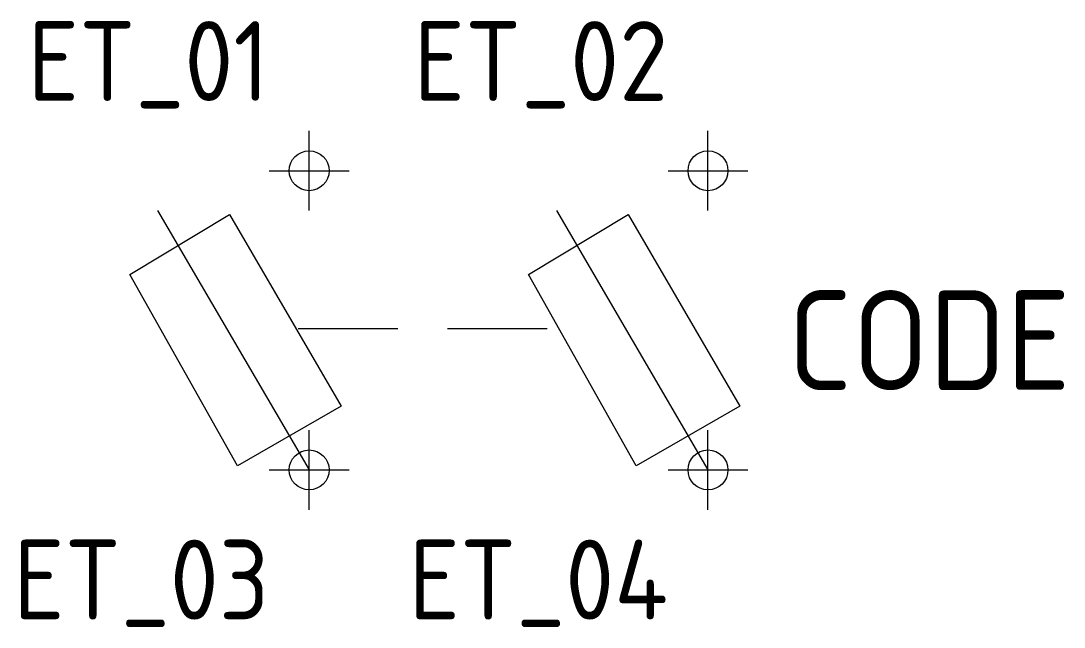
# Model space of a CAD drawing. Extents: x 1432.8 to 1458.9, y 3862.3 to 3877.5.
import ezdxf
from ezdxf.enums import TextEntityAlignment as Align

# ---------------------------------------------------------------- set-up
doc = ezdxf.new("R2010")
doc.units = 0
doc.header["$LTSCALE"] = 10
doc.header["$MEASUREMENT"] = 0
doc.header["$PDMODE"] = 34
doc.header["$PDSIZE"] = -5
doc.linetypes.add('DASHED2', pattern=[0.375, 0.25, -0.125])
doc.layers.get('0').update_dxf_attribs({"linetype": 'CONTINUOUS'})
for name, color, linetype in [('C', 7, 'CONTINUOUS'), ('TKST2', 1, 'CONTINUOUS'), ('TKST3', 3, 'CONTINUOUS')]:
    doc.layers.add(name, color=color, linetype=linetype)
doc.styles.get("Standard").update_dxf_attribs({"font": 'iso8.shx'})

msp = doc.modelspace()

# ---------------------------------------------------------------- linework, layer by layer
at = {"linetype": 'DASHED2'}
msp.add_line((1439.721, 3869.796), (1446.221, 3869.796), dxfattribs=at)
for points in [[(1439, 3873.75), (1441, 3873.75)], [(1449, 3873.75), (1451, 3873.75)], [(1436.2, 3872.75), (1440, 3866.25)], [(1446.2, 3872.75), (1450, 3866.25)], [(1435.5, 3871.15), (1438, 3872.65), (1440.8, 3867.85), (1438.2, 3866.35), (1435.5, 3871.15)], [(1445.5, 3871.15), (1448, 3872.65), (1450.8, 3867.85), (1448.2, 3866.35), (1445.5, 3871.15)]]:
    msp.add_lwpolyline(points)
at = {"layer": 'C', "color": 1}
msp.add_point((1440, 3873.75), dxfattribs=at)
at = {"layer": 'C', "color": 3}
msp.add_point((1450, 3873.75), dxfattribs=at)
at = {"layer": 'C', "color": 2}
msp.add_point((1440, 3866.25), dxfattribs=at)
at = {"layer": 'C', "color": 4}
msp.add_point((1450, 3866.25), dxfattribs=at)

# ---------------------------------------------------------------- texts
at = {"layer": 'TKST2'}
for tag, p in [('ET_01', (1439, 3875.5)), ('ET_02', (1449, 3875.5))]:
    msp.add_attdef(tag, text='', height=2, dxfattribs=at).set_placement(p, align=Align.RIGHT)
for tag, p in [('ET_03', (1439, 3864.5)), ('ET_04', (1449, 3864.5))]:
    msp.add_attdef(tag, text='', height=2, dxfattribs=at).set_placement(p, align=Align.TOP_RIGHT)
at = {"layer": 'TKST3'}
msp.add_attdef('CODE', (1452, 3868.25), '-Q', height=2.5, dxfattribs=at)

doc.saveas('drawing.dxf')
